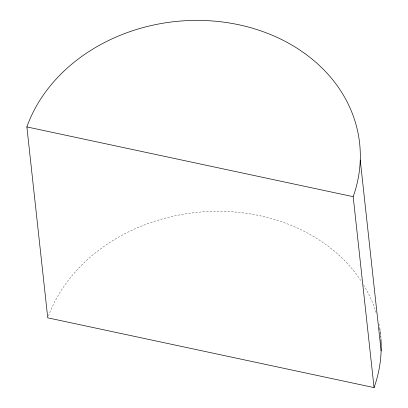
<?xml version="1.0" encoding="UTF-8"?>
<svg xmlns="http://www.w3.org/2000/svg" width="408" height="408" viewBox="0 0 408 408"><rect width="100%" height="100%" fill="white"/><g stroke="black" fill="none" stroke-linecap="round" stroke-linejoin="round"><path stroke-width="0.31" stroke-dasharray="2.04 1.53" d="M48.384 316.088A170.615 141.03 -6.2 0 1 195.376 212.542A170.615 141.03 -6.2 0 1 361.483 281.546M363.533 284.804A170.615 141.03 -6.2 0 1 376.426 313.808M378.874 323.661A170.615 141.03 -6.2 0 1 379.777 328.695M380.062 330.597A170.615 141.03 -6.2 0 1 380.312 332.5M380.465 333.77A170.615 141.03 -6.2 0 1 380.603 335.045"/><path stroke-width="0.61" d="M26.872 126.919L353.185 196.687L374.06 387.6L47.746 317.832L26.872 126.919A170.615 141.03 -6.2 0 1 238.828 24.761A170.615 141.03 -6.2 0 1 353.185 196.687M360.254 160.028L381.128 350.941M380.664 335.682A170.615 141.03 -6.2 0 1 380.832 337.595M380.924 338.87A170.615 141.03 -6.2 0 1 374.06 387.6M379.777 328.695A170.615 141.03 -6.2 0 1 379.97 329.96M380.312 332.5A170.615 141.03 -6.2 0 1 380.465 333.77"/></g></svg>
